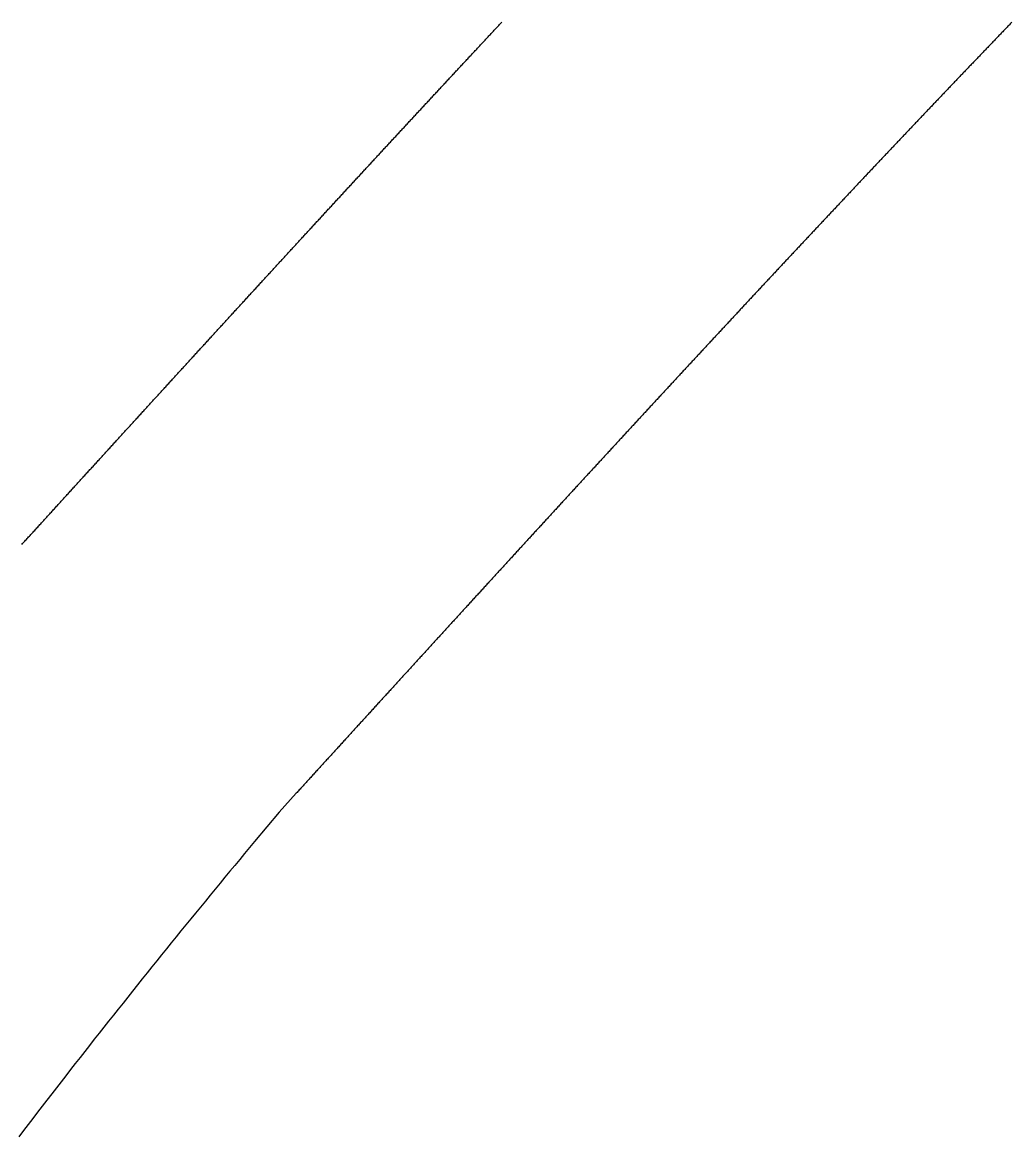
# Model space of a CAD drawing. Extents: x 10 to 206, y -65 to 73.
# Drawn here: x 169.8629 to 170.2128, y -50.0821 to -49.6882 of the extents above; entities that cross this region are included whole.
import ezdxf

# ---------------------------------------------------------------- set-up
doc = ezdxf.new("R2010")
doc.units = 0
doc.header["$LTSCALE"] = 0.5
doc.layers.add('LOGO', color=7, linetype='Continuous')

msp = doc.modelspace()

# ---------------------------------------------------------------- linework, layer by layer
at = {"layer": 'LOGO'}
for points in [[(170.21279838, -49.68819667), (170.21279722, -49.68819787), (170.21253161, -49.68847402), (170.21226601, -49.6887502), (170.21200041, -49.6890264), (170.21173481, -49.68930263), (170.21146922, -49.68957888), (170.21120363, -49.68985517), (170.21093805, -49.69013147), (170.21067247, -49.69040781), (170.21040689, -49.69068417), (170.21014132, -49.69096055), (170.20987575, -49.69123696), (170.20961019, -49.6915134), (170.20934463, -49.69178986), (170.20907907, -49.69206635), (170.20881352, -49.69234287), (170.20854797, -49.69261941), (170.20828243, -49.69289598), (170.20801689, -49.69317257), (170.20775135, -49.69344919), (170.20748582, -49.69372583), (170.20722029, -49.6940025), (170.20695477, -49.6942792), (170.20668925, -49.69455592), (170.20642373, -49.69483267), (170.20615822, -49.69510945), (170.20589271, -49.69538625), (170.20562721, -49.69566307), (170.2053617, -49.69593992), (170.20509621, -49.6962168), (170.20483071, -49.6964937), (170.20456522, -49.69677063), (170.20429974, -49.69704759), (170.20403425, -49.69732457), (170.20376877, -49.69760157), (170.2035033, -49.69787861), (170.20323783, -49.69815566), (170.20297236, -49.69843275), (170.20270689, -49.69870985), (170.20244143, -49.69898699), (170.20217598, -49.69926415), (170.20191052, -49.69954133), (170.20164507, -49.69981854), (170.20137963, -49.70009578), (170.20111418, -49.70037304), (170.20084874, -49.70065033), (170.20058331, -49.70092764), (170.20031788, -49.70120498), (170.20005245, -49.70148234), (170.19978702, -49.70175973), (170.1995216, -49.70203715), (170.19925618, -49.70231459), (170.19899077, -49.70259205), (170.19872536, -49.70286955), (170.19845995, -49.70314706), (170.19819454, -49.7034246), (170.19792914, -49.70370217), (170.19766374, -49.70397976), (170.19739835, -49.70425738), (170.19713296, -49.70453502), (170.19686757, -49.70481269), (170.19660219, -49.70509038), (170.19633681, -49.7053681), (170.19607143, -49.70564585), (170.19580605, -49.70592362), (170.19554068, -49.70620141), (170.19527531, -49.70647923), (170.19500995, -49.70675707), (170.19474459, -49.70703494), (170.19447923, -49.70731284), (170.19421387, -49.70759076), (170.19394852, -49.7078687), (170.19368317, -49.70814667), (170.19341783, -49.70842467), (170.19315249, -49.70870269), (170.19288715, -49.70898073), (170.19262181, -49.7092588), (170.19235648, -49.7095369), (170.19209115, -49.70981502), (170.19182582, -49.71009317), (170.1915605, -49.71037134), (170.19129517, -49.71064953), (170.19102986, -49.71092775), (170.19076454, -49.711206), (170.19049923, -49.71148427), (170.19023392, -49.71176256), (170.18996862, -49.71204088), (170.18970331, -49.71231922), (170.18943801, -49.71259759), (170.18917272, -49.71287599), (170.18890742, -49.71315441), (170.18864213, -49.71343285), (170.18837684, -49.71371132), (170.18811156, -49.71398981), (170.18784628, -49.71426833), (170.187581, -49.71454687), (170.18731572, -49.71482544), (170.18705044, -49.71510403), (170.18678517, -49.71538265), (170.18651991, -49.71566129), (170.18625464, -49.71593996), (170.18598938, -49.71621865), (170.18572412, -49.71649736), (170.18545886, -49.7167761), (170.18519361, -49.71705487), (170.18492835, -49.71733366), (170.1846631, -49.71761247), (170.18439786, -49.71789131), (170.18413261, -49.71817017), (170.18386737, -49.71844906), (170.18360213, -49.71872797), (170.1833369, -49.71900691), (170.18307167, -49.71928587), (170.18280644, -49.71956485), (170.18254121, -49.71984386), (170.18227598, -49.72012289), (170.18201076, -49.72040195), (170.18174554, -49.72068103), (170.18148032, -49.72096014), (170.18121511, -49.72123927), (170.18094989, -49.72151843), (170.18068468, -49.72179761), (170.18041947, -49.72207681), (170.18015427, -49.72235604), (170.17988907, -49.72263529), (170.17962387, -49.72291457), (170.17935867, -49.72319387), (170.17909347, -49.7234732), (170.17882828, -49.72375255), (170.17856309, -49.72403192), (170.1782979, -49.72431132), (170.17803271, -49.72459074), (170.17776753, -49.72487019), (170.17750235, -49.72514966), (170.17723717, -49.72542915), (170.17697199, -49.72570867), (170.17670682, -49.72598821), (170.17644165, -49.72626778), (170.17617648, -49.72654737), (170.17591131, -49.72682699), (170.17564614, -49.72710662), (170.17538098, -49.72738629), (170.17511582, -49.72766597), (170.17485066, -49.72794568), (170.17458551, -49.72822542), (170.17432035, -49.72850518), (170.1740552, -49.72878496), (170.17379005, -49.72906477), (170.1735249, -49.7293446), (170.17325975, -49.72962445), (170.17299461, -49.72990433), (170.17272947, -49.73018423), (170.17246433, -49.73046416), (170.17219919, -49.73074411), (170.17193406, -49.73102408), (170.17166892, -49.73130408), (170.17140379, -49.7315841), (170.17113866, -49.73186414), (170.17087353, -49.73214421), (170.17060841, -49.7324243), (170.17034328, -49.73270442), (170.17007816, -49.73298456), (170.16981304, -49.73326472), (170.16954793, -49.73354491), (170.16928281, -49.73382512), (170.1690177, -49.73410535), (170.16875258, -49.73438561), (170.16848747, -49.73466589), (170.16822236, -49.7349462), (170.16795726, -49.73522652), (170.16769215, -49.73550688), (170.16742705, -49.73578725), (170.16716195, -49.73606765), (170.16689685, -49.73634807), (170.16663175, -49.73662852), (170.16636666, -49.73690899), (170.16610156, -49.73718948), (170.16583647, -49.73747), (170.16557138, -49.73775054), (170.16530629, -49.7380311), (170.1650412, -49.73831168), (170.16477612, -49.73859229), (170.16451103, -49.73887293), (170.16424595, -49.73915358), (170.16398087, -49.73943426), (170.16371579, -49.73971497), (170.16345071, -49.73999569), (170.16318564, -49.74027644), (170.16292056, -49.74055722), (170.16265549, -49.74083801), (170.16239042, -49.74111883), (170.16212535, -49.74139967), (170.16186028, -49.74168054), (170.16159521, -49.74196143), (170.16133015, -49.74224234), (170.16106508, -49.74252328), (170.16080002, -49.74280423), (170.16053496, -49.74308521), (170.1602699, -49.74336622), (170.16000484, -49.74364725), (170.15973979, -49.7439283), (170.15947473, -49.74420937), (170.15920968, -49.74449047), (170.15894463, -49.74477159), (170.15867957, -49.74505273), (170.15841452, -49.7453339), (170.15814948, -49.74561509), (170.15788443, -49.7458963), (170.15761938, -49.74617753), (170.15735434, -49.74645879), (170.1570893, -49.74674007), (170.15682425, -49.74702137), (170.15655921, -49.7473027), (170.15629417, -49.74758405), (170.15602913, -49.74786542), (170.1557641, -49.74814682), (170.15549906, -49.74842823), (170.15523403, -49.74870967), (170.15496899, -49.74899114), (170.15470396, -49.74927262), (170.15443893, -49.74955413), (170.1541739, -49.74983566), (170.15390887, -49.75011722), (170.15364384, -49.75039879), (170.15337881, -49.75068039), (170.15311379, -49.75096202), (170.15284876, -49.75124366), (170.15258374, -49.75152533), (170.15231872, -49.75180702), (170.1520537, -49.75208873), (170.15178867, -49.75237047), (170.15152365, -49.75265223), (170.15125864, -49.75293401), (170.15099362, -49.75321581), (170.1507286, -49.75349763), (170.15046358, -49.75377948), (170.15019857, -49.75406135), (170.14993356, -49.75434325), (170.14966854, -49.75462516), (170.14940353, -49.7549071), (170.14913852, -49.75518906), (170.14887351, -49.75547104), (170.1486085, -49.75575305), (170.14834349, -49.75603508), (170.14807848, -49.75631713), (170.14781347, -49.7565992), (170.14754846, -49.75688129), (170.14728346, -49.75716341), (170.14701845, -49.75744555), (170.14675345, -49.75772771), (170.14648844, -49.7580099), (170.14622344, -49.7582921), (170.14595844, -49.75857433), (170.14569344, -49.75885658), (170.14542844, -49.75913885), (170.14516344, -49.75942115), (170.14489844, -49.75970347), (170.14463344, -49.75998581), (170.14436844, -49.76026817), (170.14410344, -49.76055055), (170.14383844, -49.76083296), (170.14357345, -49.76111539), (170.14330845, -49.76139784), (170.14304345, -49.76168031), (170.14277846, -49.7619628), (170.14251346, -49.76224532), (170.14224847, -49.76252786), (170.14198347, -49.76281042), (170.14171848, -49.763093), (170.14145349, -49.7633756), (170.1411885, -49.76365823), (170.1409235, -49.76394088), (170.14065851, -49.76422355), (170.14039352, -49.76450624), (170.14012853, -49.76478896), (170.13986354, -49.76507169), (170.13959855, -49.76535445), (170.13933356, -49.76563723), (170.13906857, -49.76592003), (170.13880358, -49.76620285), (170.13853859, -49.7664857), (170.1382736, -49.76676857), (170.13800862, -49.76705145), (170.13774363, -49.76733436), (170.13747864, -49.7676173), (170.13721365, -49.76790025), (170.13694866, -49.76818323), (170.13668368, -49.76846622), (170.13641869, -49.76874924), (170.1361537, -49.76903228), (170.13588872, -49.76931535), (170.13562373, -49.76959843), (170.13535874, -49.76988153), (170.13509376, -49.77016466), (170.13482877, -49.77044781), (170.13456379, -49.77073098), (170.1342988, -49.77101417), (170.13403381, -49.77129739), (170.13376883, -49.77158062), (170.13350384, -49.77186388), (170.13323886, -49.77214716), (170.13297387, -49.77243046), (170.13270889, -49.77271378), (170.1324439, -49.77299712), (170.13217891, -49.77328048), (170.13191393, -49.77356387), (170.13164894, -49.77384727), (170.13138396, -49.7741307), (170.13111897, -49.77441415), (170.13085398, -49.77469762), (170.130589, -49.77498111), (170.13032401, -49.77526463), (170.13005903, -49.77554816), (170.12979404, -49.77583172), (170.12952905, -49.7761153), (170.12926407, -49.77639889), (170.12899908, -49.77668251), (170.12873409, -49.77696615), (170.1284691, -49.77724982), (170.12820412, -49.7775335), (170.12793913, -49.7778172), (170.12767414, -49.77810093), (170.12740915, -49.77838468), (170.12714416, -49.77866845), (170.12687917, -49.77895223), (170.12661418, -49.77923604), (170.12634919, -49.77951988), (170.1260842, -49.77980373), (170.12581921, -49.7800876), (170.12555422, -49.7803715), (170.12528923, -49.78065541), (170.12502424, -49.78093935), (170.12475925, -49.78122331), (170.12449425, -49.78150728), (170.12422926, -49.78179128), (170.12396427, -49.7820753), (170.12369927, -49.78235934), (170.12343428, -49.78264341), (170.12316928, -49.78292749), (170.12290429, -49.78321159), (170.12263929, -49.78349572), (170.12237429, -49.78377986), (170.1221093, -49.78406403), (170.1218443, -49.78434822), (170.1215793, -49.78463243), (170.1213143, -49.78491666), (170.1210493, -49.7852009), (170.1207843, -49.78548518), (170.1205193, -49.78576947), (170.1202543, -49.78605378), (170.1199893, -49.78633811), (170.1197243, -49.78662246), (170.11945929, -49.78690684), (170.11919429, -49.78719123), (170.11892928, -49.78747565), (170.11866428, -49.78776008), (170.11839927, -49.78804454), (170.11813427, -49.78832902), (170.11786926, -49.78861351), (170.11760425, -49.78889803), (170.11733924, -49.78918257), (170.11707423, -49.78946713), (170.11680922, -49.78975171), (170.11654421, -49.79003631), (170.11627919, -49.79032093), (170.11601418, -49.79060557), (170.11574916, -49.79089024), (170.11548415, -49.79117492), (170.11521913, -49.79145962), (170.11495412, -49.79174434), (170.1146891, -49.79202909), (170.11442408, -49.79231385), (170.11415906, -49.79259863), (170.11389404, -49.79288344), (170.11362902, -49.79316826), (170.11336399, -49.79345311), (170.11309897, -49.79373797), (170.11283394, -49.79402286), (170.11256892, -49.79430777), (170.11230389, -49.79459269), (170.11203886, -49.79487764), (170.11177383, -49.79516261), (170.1115088, -49.79544759), (170.11124377, -49.7957326), (170.11097874, -49.79601763), (170.1107137, -49.79630267), (170.11044867, -49.79658774), (170.11018363, -49.79687283), (170.10991859, -49.79715794), (170.10965355, -49.79744306), (170.10938851, -49.79772821), (170.10912347, -49.79801338), (170.10885843, -49.79829857), (170.10859339, -49.79858378), (170.10832834, -49.798869), (170.1080633, -49.79915425), (170.10779825, -49.79943952), (170.1075332, -49.79972481), (170.10726815, -49.80001012), (170.1070031, -49.80029544), (170.10673805, -49.80058079), (170.10647299, -49.80086616), (170.10620794, -49.80115155), (170.10594288, -49.80143696), (170.10567782, -49.80172238), (170.10541276, -49.80200783), (170.1051477, -49.8022933), (170.10488264, -49.80257878), (170.10461757, -49.80286429), (170.10435251, -49.80314982), (170.10408744, -49.80343536), (170.10382237, -49.80372093), (170.1035573, -49.80400651), (170.10329223, -49.80429212), (170.10302716, -49.80457775), (170.10276208, -49.80486339), (170.102497, -49.80514905), (170.10223193, -49.80543474), (170.10196685, -49.80572044), (170.10170176, -49.80600617), (170.10143668, -49.80629191), (170.1011716, -49.80657767), (170.10090651, -49.80686345), (170.10064142, -49.80714925), (170.10037633, -49.80743508), (170.10011124, -49.80772092), (170.09984615, -49.80800678), (170.09958106, -49.80829266), (170.09931596, -49.80857856), (170.09905086, -49.80886447), (170.09878576, -49.80915041), (170.09852066, -49.80943637), (170.09825556, -49.80972235), (170.09799045, -49.81000834), (170.09772534, -49.81029436), (170.09746023, -49.81058039), (170.09719512, -49.81086645), (170.09693001, -49.81115252), (170.0966649, -49.81143862), (170.09639978, -49.81172473), (170.09613466, -49.81201086), (170.09586954, -49.81229701), (170.09560442, -49.81258318), (170.09533929, -49.81286937), (170.09507417, -49.81315558), (170.09480904, -49.81344181), (170.09454391, -49.81372805), (170.09427878, -49.81401432), (170.09401364, -49.81430061), (170.09374851, -49.81458691), (170.09348337, -49.81487323), (170.09321823, -49.81515958), (170.09295309, -49.81544594), (170.09268794, -49.81573232), (170.0924228, -49.81601872), (170.09215765, -49.81630514), (170.0918925, -49.81659158), (170.09162734, -49.81687804), (170.09136219, -49.81716451), (170.09109703, -49.81745101), (170.09083187, -49.81773752), (170.09056671, -49.81802405), (170.09030155, -49.81831061), (170.09003638, -49.81859718), (170.08977121, -49.81888377), (170.08950604, -49.81917038), (170.08924087, -49.819457), (170.08897569, -49.81974365), (170.08871052, -49.82003032), (170.08844534, -49.820317), (170.08818015, -49.8206037), (170.08791497, -49.82089043), (170.08764978, -49.82117717), (170.08738459, -49.82146393), (170.0871194, -49.8217507), (170.08685421, -49.8220375), (170.08658901, -49.82232432), (170.08632381, -49.82261115), (170.08605861, -49.822898), (170.08579341, -49.82318488), (170.0855282, -49.82347177), (170.085263, -49.82375868), (170.08499778, -49.8240456), (170.08473257, -49.82433255), (170.08446736, -49.82461951), (170.08420214, -49.8249065), (170.08393692, -49.8251935), (170.08367169, -49.82548052), (170.08340647, -49.82576756), (170.08314124, -49.82605462), (170.08287601, -49.82634169), (170.08261077, -49.82662879), (170.08234554, -49.8269159), (170.0820803, -49.82720303), (170.08181505, -49.82749018), (170.08154981, -49.82777735), (170.08128456, -49.82806454), (170.08101931, -49.82835174), (170.08075406, -49.82863897), (170.0804888, -49.82892621), (170.08022355, -49.82921347), (170.07995829, -49.82950075), (170.07969302, -49.82978805), (170.07942776, -49.83007536), (170.07916249, -49.83036269), (170.07889721, -49.83065005), (170.07863194, -49.83093742), (170.07836666, -49.8312248), (170.07810138, -49.83151221), (170.0778361, -49.83179964), (170.07757081, -49.83208708), (170.07730552, -49.83237454), (170.07704023, -49.83266202), (170.07677494, -49.83294952), (170.07650964, -49.83323703), (170.07624434, -49.83352457), (170.07597903, -49.83381212), (170.07571373, -49.83409969), (170.07544842, -49.83438727), (170.07518311, -49.83467488), (170.07491779, -49.8349625), (170.07465247, -49.83525015), (170.07438715, -49.83553781), (170.07412182, -49.83582548), (170.0738565, -49.83611318), (170.07359117, -49.83640089), (170.07332583, -49.83668863), (170.07306049, -49.83697638), (170.07279515, -49.83726414), (170.07252981, -49.83755193), (170.07226446, -49.83783973), (170.07199912, -49.83812755), (170.07173376, -49.83841539), (170.07146841, -49.83870325), (170.07120305, -49.83899112), (170.07093768, -49.83927902), (170.07067232, -49.83956693), (170.07040695, -49.83985486), (170.07014158, -49.8401428), (170.0698762, -49.84043076), (170.06961082, -49.84071875), (170.06934544, -49.84100675), (170.06908006, -49.84129476), (170.06881467, -49.8415828), (170.06854927, -49.84187085), (170.06828388, -49.84215892), (170.06801848, -49.842447), (170.06775308, -49.84273511), (170.06748767, -49.84302323), (170.06722226, -49.84331137), (170.06695685, -49.84359953), (170.06669144, -49.8438877), (170.06642602, -49.8441759), (170.06616059, -49.84446411), (170.06589517, -49.84475234), (170.06562974, -49.84504058), (170.0653643, -49.84532884), (170.06509887, -49.84561712), (170.06483343, -49.84590542), (170.06456798, -49.84619374), (170.06430254, -49.84648207), (170.06403708, -49.84677042), (170.06377163, -49.84705878), (170.06350617, -49.84734717), (170.06324071, -49.84763557), (170.06297524, -49.84792399), (170.06270978, -49.84821243), (170.0624443, -49.84850088), (170.06217883, -49.84878935), (170.06191335, -49.84907784), (170.06164786, -49.84936634), (170.06138237, -49.84965487), (170.06111688, -49.84994341), (170.06085139, -49.85023196), (170.06058589, -49.85052054), (170.06032039, -49.85080913), (170.06005488, -49.85109774), (170.05978937, -49.85138636), (170.05952386, -49.85167501), (170.05925834, -49.85196367), (170.05899282, -49.85225234), (170.05872729, -49.85254104), (170.05846176, -49.85282975), (170.05819623, -49.85311848), (170.05793069, -49.85340722), (170.05766515, -49.85369598), (170.05739961, -49.85398476), (170.05713406, -49.85427356), (170.0568685, -49.85456237), (170.05660295, -49.8548512), (170.05633739, -49.85514005), (170.05607182, -49.85542891), (170.05580625, -49.85571779), (170.05554068, -49.85600669), (170.0552751, -49.85629561), (170.05500952, -49.85658454), (170.05474394, -49.85687349), (170.05447835, -49.85716245), (170.05421276, -49.85745143), (170.05394716, -49.85774043), (170.05368156, -49.85802945), (170.05341595, -49.85831848), (170.05315034, -49.85860753), (170.05288473, -49.85889659), (170.05261911, -49.85918568), (170.05235349, -49.85947478), (170.05208786, -49.85976389), (170.05182223, -49.86005302), (170.0515566, -49.86034217), (170.05129096, -49.86063134), (170.05102532, -49.86092052), (170.05075967, -49.86120972), (170.05049402, -49.86149894), (170.05022836, -49.86178817), (170.0499627, -49.86207742), (170.04969704, -49.86236668), (170.04943137, -49.86265596), (170.04916569, -49.86294526), (170.04890002, -49.86323458), (170.04863433, -49.86352391), (170.04836865, -49.86381325), (170.04810296, -49.86410262), (170.04783726, -49.864392), (170.04757156, -49.8646814), (170.04730586, -49.86497081), (170.04704015, -49.86526024), (170.04677443, -49.86554969), (170.04650872, -49.86583915), (170.04624299, -49.86612863), (170.04597727, -49.86641812), (170.04571154, -49.86670763), (170.0454458, -49.86699716), (170.04518006, -49.8672867), (170.04491432, -49.86757626), (170.04464857, -49.86786584), (170.04438281, -49.86815543), (170.04411705, -49.86844504), (170.04385129, -49.86873467), (170.04358552, -49.86902431), (170.04331975, -49.86931396), (170.04305397, -49.86960364), (170.04278819, -49.86989333), (170.0425224, -49.87018303), (170.04225661, -49.87047276), (170.04199082, -49.87076249), (170.04172502, -49.87105225), (170.04145921, -49.87134202), (170.0411934, -49.8716318), (170.04092759, -49.8719216), (170.04066177, -49.87221142), (170.04039594, -49.87250126), (170.04013011, -49.87279111), (170.03986428, -49.87308097), (170.03959844, -49.87337085), (170.03933259, -49.87366075), (170.03906675, -49.87395067), (170.03880089, -49.8742406), (170.03853503, -49.87453054), (170.03826917, -49.8748205), (170.0380033, -49.87511048), (170.03773743, -49.87540047), (170.03747155, -49.87569048), (170.03720567, -49.87598051), (170.03693978, -49.87627055), (170.03667388, -49.8765606), (170.03640798, -49.87685067), (170.03614208, -49.87714076), (170.03587617, -49.87743086), (170.03561026, -49.87772098), (170.03534434, -49.87801112), (170.03507842, -49.87830127), (170.03481249, -49.87859144), (170.03454655, -49.87888162), (170.03428062, -49.87917181), (170.03401467, -49.87946203), (170.03374872, -49.87975226), (170.03348277, -49.8800425), (170.03321681, -49.88033276), (170.03295084, -49.88062303), (170.03268487, -49.88091333), (170.0324189, -49.88120363), (170.03215292, -49.88149395), (170.03188693, -49.88178429), (170.03162094, -49.88207464), (170.03135494, -49.88236501), (170.03108894, -49.88265539), (170.03082294, -49.88294579), (170.03055692, -49.88323621), (170.03029091, -49.88352664), (170.03002488, -49.88381708), (170.02975885, -49.88410754), (170.02949282, -49.88439802), (170.02922678, -49.88468851), (170.02896074, -49.88497902), (170.02869469, -49.88526954), (170.02842863, -49.88556008), (170.02816257, -49.88585063), (170.02789651, -49.8861412), (170.02763043, -49.88643178), (170.02736436, -49.88672238), (170.02709827, -49.88701299), (170.02683219, -49.88730362), (170.02656609, -49.88759426), (170.02629999, -49.88788492), (170.02603389, -49.88817559), (170.02576778, -49.88846628), (170.02550166, -49.88875699), (170.02523554, -49.88904771), (170.02496941, -49.88933844), (170.02470328, -49.88962919), (170.02443714, -49.88991995), (170.024171, -49.89021073), (170.02390485, -49.89050153), (170.02363869, -49.89079234), (170.02337253, -49.89108316), (170.02310637, -49.891374), (170.02284019, -49.89166485), (170.02257402, -49.89195572), (170.02230783, -49.89224661), (170.02204164, -49.89253751), (170.02177545, -49.89282842), (170.02150925, -49.89311935), (170.02124304, -49.89341029), (170.02097683, -49.89370125), (170.02071061, -49.89399222), (170.02044438, -49.89428321), (170.02017815, -49.89457421), (170.01991192, -49.89486523), (170.01964568, -49.89515626), (170.01937943, -49.89544731), (170.01911317, -49.89573837), (170.01884691, -49.89602945), (170.01858065, -49.89632054), (170.01831438, -49.89661165), (170.0180481, -49.89690277), (170.01778182, -49.8971939), (170.01751553, -49.89748505), (170.01724923, -49.89777622), (170.01698293, -49.8980674), (170.01671662, -49.89835859), (170.01645031, -49.8986498), (170.01618399, -49.89894102), (170.01591766, -49.89923226), (170.01565133, -49.89952351), (170.01538499, -49.89981478), (170.01511865, -49.90010606), (170.0148523, -49.90039735), (170.01458594, -49.90068866), (170.01431958, -49.90097999), (170.01405321, -49.90127132), (170.01378683, -49.90156268), (170.01352045, -49.90185404), (170.01325407, -49.90214543), (170.01298767, -49.90243682), (170.01272127, -49.90272823), (170.01245487, -49.90301966), (170.01218845, -49.9033111), (170.01192203, -49.90360255), (170.01165561, -49.90389402), (170.01138918, -49.9041855), (170.01112274, -49.904477), (170.0108563, -49.90476851), (170.01058985, -49.90506003), (170.01032339, -49.90535157), (170.01005693, -49.90564312), (170.00979046, -49.90593469), (170.00952398, -49.90622627), (170.0092575, -49.90651787), (170.00899101, -49.90680948), (170.00872452, -49.9071011), (170.00845801, -49.90739274), (170.00819151, -49.90768439), (170.00792499, -49.90797606), (170.00765847, -49.90826774), (170.00739194, -49.90855943), (170.00712541, -49.90885114), (170.00685887, -49.90914286), (170.00659232, -49.9094346), (170.00632577, -49.90972635), (170.00605921, -49.91001811), (170.00579264, -49.91030989), (170.00552607, -49.91060168), (170.00525949, -49.91089349), (170.0049929, -49.91118531), (170.00472631, -49.91147714), (170.00445971, -49.91176899), (170.0041931, -49.91206085), (170.00392648, -49.91235273), (170.00365986, -49.91264462), (170.00339324, -49.91293652), (170.0031266, -49.91322843), (170.00285996, -49.91352036), (170.00259332, -49.91381231), (170.00232666, -49.91410427), (170.00206, -49.91439624), (170.00179333, -49.91468822), (170.00152666, -49.91498022), (170.00125998, -49.91527223), (170.00099329, -49.91556426), (170.00072659, -49.9158563), (170.00045989, -49.91614835), (170.00019318, -49.91644042), (169.99992647, -49.9167325), (169.99965975, -49.9170246), (169.99939302, -49.9173167), (169.99912628, -49.91760883), (169.99885954, -49.91790096), (169.99859279, -49.91819311), (169.99832603, -49.91848527), (169.99805926, -49.91877745), (169.99779249, -49.91906964), (169.99752571, -49.91936184), (169.99725893, -49.91965405), (169.99699214, -49.91994628), (169.99672534, -49.92023853), (169.99645853, -49.92053078), (169.99619172, -49.92082305), (169.9959249, -49.92111533), (169.99565807, -49.92140763), (169.99539123, -49.92169994), (169.99512439, -49.92199226), (169.99485754, -49.9222846), (169.99459068, -49.92257695), (169.99432382, -49.92286931), (169.99405695, -49.92316168), (169.99379007, -49.92345407), (169.99352318, -49.92374648), (169.99325629, -49.92403889), (169.99298939, -49.92433132), (169.99272248, -49.92462376), (169.99245557, -49.92491622), (169.99218865, -49.92520868), (169.99192172, -49.92550117), (169.99165478, -49.92579366), (169.99138784, -49.92608617), (169.99112089, -49.92637869), (169.99085393, -49.92667122), (169.99058696, -49.92696377), (169.99031999, -49.92725633), (169.99005301, -49.9275489), (169.98978602, -49.92784149), (169.98951902, -49.92813408), (169.98925202, -49.9284267), (169.98898501, -49.92871932), (169.98871799, -49.92901196), (169.98845097, -49.92930461), (169.98818393, -49.92959727), (169.98791689, -49.92988995), (169.98764984, -49.93018264), (169.98738279, -49.93047534), (169.98711573, -49.93076805), (169.98684865, -49.93106078), (169.98658158, -49.93135352), (169.98631449, -49.93164627), (169.9860474, -49.93193904), (169.9857803, -49.93223182), (169.98551319, -49.93252461), (169.98524607, -49.93281741), (169.98497895, -49.93311023), (169.98471181, -49.93340306), (169.98444467, -49.9336959), (169.98417753, -49.93398876), (169.98391037, -49.93428162), (169.98364321, -49.9345745), (169.98337604, -49.9348674), (169.98310886, -49.9351603), (169.98284167, -49.93545322), (169.98257448, -49.93574615), (169.98230728, -49.93603909), (169.98204007, -49.93633205), (169.98177285, -49.93662502), (169.98150562, -49.936918), (169.98123839, -49.93721099), (169.98097115, -49.937504), (169.9807039, -49.93779701), (169.98043664, -49.93809005), (169.98016938, -49.93838309), (169.97990211, -49.93867614), (169.97963482, -49.93896921), (169.97936754, -49.93926229), (169.97910024, -49.93955538), (169.97883293, -49.93984849), (169.97856562, -49.94014161), (169.9782983, -49.94043474), (169.97803097, -49.94072788), (169.97776364, -49.94102103), (169.97749629, -49.9413142), (169.97722894, -49.94160738), (169.97696158, -49.94190057), (169.97669421, -49.94219377), (169.97642683, -49.94248699), (169.97615944, -49.94278021), (169.97589205, -49.94307345), (169.97562465, -49.9433667), (169.97535724, -49.94365997), (169.97508982, -49.94395324), (169.9748224, -49.94424653), (169.97455496, -49.94453983), (169.97428752, -49.94483314), (169.97402007, -49.94512647), (169.97375261, -49.94541981), (169.97348514, -49.94571315), (169.97321766, -49.94600651), (169.97295018, -49.94629989), (169.97268269, -49.94659327), (169.97241519, -49.94688667), (169.97214768, -49.94718008), (169.97188016, -49.9474735), (169.97161263, -49.94776693), (169.9713451, -49.94806037), (169.97107756, -49.94835383), (169.97081001, -49.9486473), (169.97054245, -49.94894078), (169.97027488, -49.94923427), (169.9700073, -49.94952777), (169.96973972, -49.94982129), (169.96947213, -49.95011481), (169.96920452, -49.95040835), (169.96893691, -49.9507019), (169.96866929, -49.95099547), (169.96840167, -49.95128904), (169.96813403, -49.95158263), (169.96786639, -49.95187622), (169.96759873, -49.95216983), (169.96733107, -49.95246345), (169.9670634, -49.95275709), (169.96679572, -49.95305073), (169.96652804, -49.95334439), (169.96626034, -49.95363805), (169.96599264, -49.95393173), (169.96572492, -49.95422542), (169.9654572, -49.95451913), (169.96518947, -49.95481284), (169.96492173, -49.95510657), (169.96465398, -49.9554003), (169.96438622, -49.95569405), (169.96411846, -49.95598781), (169.96385068, -49.95628158), (169.9635829, -49.95657536), (169.96331511, -49.95686916), (169.96304731, -49.95716296), (169.9627795, -49.95745678), (169.96251168, -49.95775061), (169.96224385, -49.95804445), (169.96197602, -49.9583383), (169.96170817, -49.95863216), (169.96144032, -49.95892604), (169.96117245, -49.95921992), (169.96090458, -49.95951382), (169.9606367, -49.95980773), (169.96036881, -49.96010164), (169.96010091, -49.96039557), (169.95983301, -49.96068952), (169.9537695, -49.96734228), (169.94504629, -49.9777951), (169.94330099, -49.97989002), (169.94155745, -49.9819864), (169.93981568, -49.98408424), (169.93807568, -49.98618354), (169.93633747, -49.98828429), (169.93460104, -49.99038648), (169.93286641, -49.99249012), (169.93113358, -49.9945952), (169.92940256, -49.99670172), (169.92767335, -49.99880968), (169.92594597, -50.00091906), (169.92422041, -50.00302988), (169.92249669, -50.00514212), (169.92077482, -50.00725578), (169.91905479, -50.00937085), (169.91733661, -50.01148735), (169.9156203, -50.01360525), (169.91390586, -50.01572456), (169.9121933, -50.01784527), (169.91048262, -50.01996739), (169.90877383, -50.0220909), (169.90706693, -50.02421581), (169.90536194, -50.02634211), (169.90365885, -50.0284698), (169.90195769, -50.03059887), (169.90025844, -50.03272932), (169.89856113, -50.03486115), (169.89686575, -50.03699436), (169.89517232, -50.03912893), (169.89348084, -50.04126487), (169.89179131, -50.04340218), (169.89010375, -50.04554085), (169.88841816, -50.04768087), (169.88673454, -50.04982225), (169.88505291, -50.05196498), (169.88337327, -50.05410906), (169.88169563, -50.05625448), (169.88001999, -50.05840124), (169.87834637, -50.06054934), (169.87667476, -50.06269877), (169.87500517, -50.06484953), (169.87333762, -50.06700162), (169.87167211, -50.06915503), (169.87000864, -50.07130977), (169.86834722, -50.07346582), (169.86668786, -50.07562318), (169.86503056, -50.07778186), (169.86337534, -50.07994184), (169.86172219, -50.08210313)], [(169.86277022, -49.8727635), (169.86303832, -49.87246935), (169.86330641, -49.8721752), (169.8635745, -49.87188106), (169.86384258, -49.87158693), (169.86411066, -49.8712928), (169.86437873, -49.87099867), (169.8646468, -49.87070455), (169.86491487, -49.87041044), (169.86518293, -49.87011634), (169.86545099, -49.86982224), (169.86571904, -49.86952814), (169.86598709, -49.86923406), (169.86625514, -49.86893998), (169.86652318, -49.8686459), (169.86679121, -49.86835183), (169.86705925, -49.86805777), (169.86732727, -49.86776371), (169.8675953, -49.86746966), (169.86786332, -49.86717562), (169.86813134, -49.86688158), (169.86839935, -49.86658755), (169.86866736, -49.86629352), (169.86893536, -49.86599951), (169.86920336, -49.86570549), (169.86947136, -49.86541149), (169.86973935, -49.86511749), (169.87000734, -49.86482349), (169.87027532, -49.86452951), (169.8705433, -49.86423552), (169.87081128, -49.86394155), (169.87107925, -49.86364758), (169.87134722, -49.86335362), (169.87161519, -49.86305966), (169.87188315, -49.86276572), (169.87215111, -49.86247177), (169.87241906, -49.86217784), (169.87268701, -49.86188391), (169.87295495, -49.86158999), (169.8732229, -49.86129607), (169.87349084, -49.86100216), (169.87375877, -49.86070826), (169.8740267, -49.86041436), (169.87429463, -49.86012047), (169.87456255, -49.85982659), (169.87483047, -49.85953271), (169.87509839, -49.85923884), (169.8753663, -49.85894498), (169.87563421, -49.85865112), (169.87590212, -49.85835727), (169.87617002, -49.85806343), (169.87643792, -49.85776959), (169.87670581, -49.85747576), (169.8769737, -49.85718194), (169.87724159, -49.85688812), (169.87750947, -49.85659431), (169.87777736, -49.85630051), (169.87804523, -49.85600671), (169.87831311, -49.85571292), (169.87858098, -49.85541914), (169.87884884, -49.85512536), (169.87911671, -49.8548316), (169.87938457, -49.85453783), (169.87965242, -49.85424408), (169.87992028, -49.85395033), (169.88018813, -49.85365659), (169.88045597, -49.85336286), (169.88072381, -49.85306913), (169.88099165, -49.85277541), (169.88125949, -49.8524817), (169.88152732, -49.85218799), (169.88179515, -49.85189429), (169.88206298, -49.8516006), (169.8823308, -49.85130692), (169.88259862, -49.85101324), (169.88286644, -49.85071957), (169.88313425, -49.8504259), (169.88340206, -49.85013225), (169.88366987, -49.8498386), (169.88393767, -49.84954496), (169.88420547, -49.84925132), (169.88447327, -49.84895769), (169.88474107, -49.84866407), (169.88500886, -49.84837046), (169.88527664, -49.84807686), (169.88554443, -49.84778326), (169.88581221, -49.84748967), (169.88607999, -49.84719608), (169.88634777, -49.84690251), (169.88661554, -49.84660894), (169.88688331, -49.84631537), (169.88715108, -49.84602182), (169.88741884, -49.84572827), (169.8876866, -49.84543473), (169.88795436, -49.8451412), (169.88822211, -49.84484767), (169.88848986, -49.84455416), (169.88875761, -49.84426065), (169.88902536, -49.84396714), (169.8892931, -49.84367365), (169.88956084, -49.84338016), (169.88982858, -49.84308668), (169.89009632, -49.84279321), (169.89036405, -49.84249974), (169.89063178, -49.84220629), (169.8908995, -49.84191284), (169.89116723, -49.84161939), (169.89143495, -49.84132596), (169.89170266, -49.84103253), (169.89197038, -49.84073911), (169.89223809, -49.8404457), (169.8925058, -49.8401523), (169.89277351, -49.8398589), (169.89304121, -49.83956551), (169.89330892, -49.83927213), (169.89357661, -49.83897876), (169.89384431, -49.83868539), (169.894112, -49.83839203), (169.8943797, -49.83809868), (169.89464738, -49.83780534), (169.89491507, -49.83751201), (169.89518275, -49.83721868), (169.89545043, -49.83692536), (169.89571811, -49.83663205), (169.89598579, -49.83633875), (169.89625346, -49.83604545), (169.89652113, -49.83575216), (169.8967888, -49.83545889), (169.89705647, -49.83516561), (169.89732413, -49.83487235), (169.89759179, -49.8345791), (169.89785945, -49.83428585), (169.89812711, -49.83399261), (169.89839476, -49.83369938), (169.89866241, -49.83340615), (169.89893006, -49.83311294), (169.89919771, -49.83281973), (169.89946535, -49.83252653), (169.89973299, -49.83223334), (169.90000063, -49.83194016), (169.90026827, -49.83164698), (169.9005359, -49.83135382), (169.90080354, -49.83106066), (169.90107117, -49.83076751), (169.9013388, -49.83047437), (169.90160642, -49.83018123), (169.90187405, -49.82988811), (169.90214167, -49.82959499), (169.90240929, -49.82930188), (169.9026769, -49.82900878), (169.90294452, -49.82871569), (169.90321213, -49.8284226), (169.90347974, -49.82812953), (169.90374735, -49.82783646), (169.90401496, -49.8275434), (169.90428256, -49.82725035), (169.90455017, -49.82695731), (169.90481777, -49.82666427), (169.90508537, -49.82637125), (169.90535296, -49.82607823), (169.90562056, -49.82578522), (169.90588815, -49.82549222), (169.90615574, -49.82519923), (169.90642333, -49.82490625), (169.90669092, -49.82461327), (169.9069585, -49.8243203), (169.90722608, -49.82402735), (169.90749366, -49.8237344), (169.90776124, -49.82344146), (169.90802882, -49.82314852), (169.9082964, -49.8228556), (169.90856397, -49.82256269), (169.90883154, -49.82226978), (169.90909911, -49.82197688), (169.90936668, -49.82168399), (169.90963425, -49.82139111), (169.90990181, -49.82109824), (169.91016937, -49.82080538), (169.91043693, -49.82051253), (169.91070449, -49.82021968), (169.91097205, -49.81992684), (169.91123961, -49.81963402), (169.91150716, -49.8193412), (169.91177471, -49.81904839), (169.91204227, -49.81875559), (169.91230982, -49.81846279), (169.91257736, -49.81817001), (169.91284491, -49.81787723), (169.91311245, -49.81758447), (169.91338, -49.81729171), (169.91364754, -49.81699896), (169.91391508, -49.81670623), (169.91418262, -49.8164135), (169.91445015, -49.81612077), (169.91471769, -49.81582806), (169.91498522, -49.81553536), (169.91525275, -49.81524266), (169.91552028, -49.81494998), (169.91578781, -49.8146573), (169.91605534, -49.81436464), (169.91632287, -49.81407198), (169.91659039, -49.81377933), (169.91685792, -49.81348669), (169.91712544, -49.81319406), (169.91739296, -49.81290144), (169.91766048, -49.81260883), (169.917928, -49.81231622), (169.91819552, -49.81202363), (169.91846303, -49.81173104), (169.91873055, -49.81143847), (169.91899806, -49.8111459), (169.91926557, -49.81085335), (169.91953308, -49.8105608), (169.91980059, -49.81026826), (169.9200681, -49.80997573), (169.92033561, -49.80968321), (169.92060311, -49.8093907), (169.92087062, -49.8090982), (169.92113812, -49.80880571), (169.92140562, -49.80851323), (169.92167313, -49.80822075), (169.92194063, -49.80792829), (169.92220812, -49.80763583), (169.92247562, -49.80734339), (169.92274312, -49.80705095), (169.92301062, -49.80675853), (169.92327811, -49.80646611), (169.9235456, -49.80617371), (169.9238131, -49.80588131), (169.92408059, -49.80558892), (169.92434808, -49.80529654), (169.92461557, -49.80500417), (169.92488306, -49.80471182), (169.92515055, -49.80441947), (169.92541803, -49.80412713), (169.92568552, -49.8038348), (169.925953, -49.80354248), (169.92622049, -49.80325017), (169.92648797, -49.80295786), (169.92675545, -49.80266557), (169.92702294, -49.80237329), (169.92729042, -49.80208102), (169.9275579, -49.80178876), (169.92782538, -49.8014965), (169.92809286, -49.80120426), (169.92836033, -49.80091203), (169.92862781, -49.80061981), (169.92889529, -49.80032759), (169.92916276, -49.80003539), (169.92943024, -49.7997432), (169.92969771, -49.79945101), (169.92996519, -49.79915884), (169.93023266, -49.79886667), (169.93050013, -49.79857452), (169.9307676, -49.79828238), (169.93103507, -49.79799024), (169.93130254, -49.79769812), (169.93157001, -49.797406), (169.93183748, -49.7971139), (169.93210495, -49.79682181), (169.93237242, -49.79652972), (169.93263989, -49.79623765), (169.93290736, -49.79594558), (169.93317482, -49.79565353), (169.93344229, -49.79536148), (169.93370975, -49.79506945), (169.93397722, -49.79477743), (169.93424468, -49.79448541), (169.93451215, -49.79419341), (169.93477961, -49.79390142), (169.93504708, -49.79360943), (169.93531454, -49.79331746), (169.935582, -49.7930255), (169.93584947, -49.79273355), (169.93611693, -49.7924416), (169.93638439, -49.79214967), (169.93665185, -49.79185775), (169.93691931, -49.79156584), (169.93718677, -49.79127394), (169.93745423, -49.79098205), (169.93772169, -49.79069017), (169.93798915, -49.7903983), (169.93825661, -49.79010644), (169.93852407, -49.78981459), (169.93879153, -49.78952275), (169.93905899, -49.78923092), (169.93932645, -49.78893911), (169.93959391, -49.7886473), (169.93986137, -49.7883555), (169.94012883, -49.78806371), (169.94039629, -49.78777194), (169.94066375, -49.78748017), (169.9409312, -49.78718842), (169.94119866, -49.78689667), (169.94146612, -49.78660494), (169.94173358, -49.78631322), (169.94200104, -49.7860215), (169.9422685, -49.7857298), (169.94253596, -49.78543811), (169.94280341, -49.78514643), (169.94307087, -49.78485476), (169.94333833, -49.7845631), (169.94360579, -49.78427145), (169.94387325, -49.78397981), (169.94414071, -49.78368819), (169.94440817, -49.78339657), (169.94467562, -49.78310497), (169.94494308, -49.78281337), (169.94521054, -49.78252179), (169.945478, -49.78223021), (169.94574546, -49.78193865), (169.94601292, -49.7816471), (169.94628038, -49.78135556), (169.94654784, -49.78106403), (169.9468153, -49.78077251), (169.94708276, -49.780481), (169.94735023, -49.7801895), (169.94761769, -49.77989802), (169.94788515, -49.77960654), (169.94815261, -49.77931508), (169.94842007, -49.77902362), (169.94868754, -49.77873218), (169.948955, -49.77844075), (169.94922246, -49.77814933), (169.94948993, -49.77785792), (169.94975739, -49.77756652), (169.95002485, -49.77727513), (169.95029232, -49.77698376), (169.95055978, -49.77669239), (169.95082725, -49.77640104), (169.95109472, -49.7761097), (169.95136218, -49.77581836), (169.95162965, -49.77552704), (169.95189712, -49.77523573), (169.95216459, -49.77494444), (169.95243206, -49.77465315), (169.95269953, -49.77436187), (169.952967, -49.77407061), (169.95323447, -49.77377936), (169.95350194, -49.77348811), (169.95376941, -49.77319688), (169.95403688, -49.77290566), (169.95430436, -49.77261446), (169.95457183, -49.77232326), (169.95483931, -49.77203207), (169.95510678, -49.7717409), (169.95537426, -49.77144974), (169.95564173, -49.77115859), (169.95590921, -49.77086745), (169.95617669, -49.77057632), (169.95644417, -49.7702852), (169.95671165, -49.7699941), (169.95697913, -49.769703), (169.95724661, -49.76941192), (169.95751409, -49.76912085), (169.95778158, -49.76882979), (169.95804906, -49.76853874), (169.95831655, -49.76824771), (169.95858403, -49.76795668), (169.95885152, -49.76766567), (169.95911901, -49.76737467), (169.95938649, -49.76708368), (169.95965398, -49.7667927), (169.95992147, -49.76650173), (169.96018897, -49.76621078), (169.96045646, -49.76591983), (169.96072395, -49.7656289), (169.96099145, -49.76533798), (169.96125894, -49.76504708), (169.96152644, -49.76475618), (169.96179393, -49.76446529), (169.96206143, -49.76417442), (169.96232893, -49.76388356), (169.96259643, -49.76359271), (169.96286394, -49.76330187), (169.96313144, -49.76301105), (169.96339894, -49.76272024), (169.96366645, -49.76242943), (169.96393395, -49.76213864), (169.96420146, -49.76184787), (169.96446897, -49.7615571), (169.96473648, -49.76126635), (169.96500399, -49.7609756), (169.96527151, -49.76068487), (169.96553902, -49.76039416), (169.96580653, -49.76010345), (169.96607405, -49.75981276), (169.96634157, -49.75952207), (169.96660909, -49.7592314), (169.96687661, -49.75894075), (169.96714413, -49.7586501), (169.96741165, -49.75835947), (169.96767918, -49.75806884), (169.9679467, -49.75777824), (169.96821423, -49.75748764), (169.96848176, -49.75719705), (169.96874929, -49.75690648), (169.96901682, -49.75661592), (169.96928435, -49.75632537), (169.96955189, -49.75603483), (169.96981943, -49.75574431), (169.97008696, -49.7554538), (169.9703545, -49.7551633), (169.97062204, -49.75487281), (169.97088959, -49.75458234), (169.97115713, -49.75429187), (169.97142467, -49.75400142), (169.97169222, -49.75371099), (169.97195977, -49.75342056), (169.97222732, -49.75313015), (169.97249487, -49.75283975), (169.97276243, -49.75254936), (169.97302998, -49.75225898), (169.97329754, -49.75196862), (169.9735651, -49.75167827), (169.97383266, -49.75138793), (169.97410022, -49.7510976), (169.97436778, -49.75080729), (169.97463535, -49.75051699), (169.97490292, -49.7502267), (169.97517048, -49.74993642), (169.97543806, -49.74964616), (169.97570563, -49.74935591), (169.9759732, -49.74906567), (169.97624078, -49.74877544), (169.97650836, -49.74848523), (169.97677594, -49.74819503), (169.97704352, -49.74790484), (169.9773111, -49.74761467), (169.97757869, -49.74732451), (169.97784628, -49.74703436), (169.97811387, -49.74674422), (169.97838146, -49.7464541), (169.97864905, -49.74616398), (169.97891665, -49.74587389), (169.97918425, -49.7455838), (169.97945185, -49.74529373), (169.97971945, -49.74500367), (169.97998705, -49.74471362), (169.98025466, -49.74442359), (169.98052227, -49.74413356), (169.98078988, -49.74384356), (169.98105749, -49.74355356), (169.9813251, -49.74326358), (169.98159272, -49.74297361), (169.98186034, -49.74268365), (169.98212796, -49.74239371), (169.98239558, -49.74210378), (169.98266321, -49.74181386), (169.98293083, -49.74152395), (169.98319846, -49.74123406), (169.98346609, -49.74094418), (169.98373373, -49.74065432), (169.98400136, -49.74036446), (169.984269, -49.74007462), (169.98453664, -49.7397848), (169.98480429, -49.73949498), (169.98507193, -49.73920518), (169.98533958, -49.7389154), (169.98560723, -49.73862562), (169.98587488, -49.73833586), (169.98614254, -49.73804611), (169.9864102, -49.73775638), (169.98667786, -49.73746666), (169.98694552, -49.73717695), (169.98721318, -49.73688726), (169.98748085, -49.73659757), (169.98774852, -49.73630791), (169.98801619, -49.73601825), (169.98828387, -49.73572861), (169.98855154, -49.73543898), (169.98881922, -49.73514937), (169.98908691, -49.73485977), (169.98935459, -49.73457018), (169.98962228, -49.7342806), (169.98988997, -49.73399104), (169.99015766, -49.7337015), (169.99042536, -49.73341196), (169.99069305, -49.73312244), (169.99096075, -49.73283293), (169.99122846, -49.73254344), (169.99149616, -49.73225396), (169.99176387, -49.73196449), (169.99203158, -49.73167504), (169.9922993, -49.7313856), (169.99256701, -49.73109618), (169.99283473, -49.73080676), (169.99310245, -49.73051736), (169.99337018, -49.73022798), (169.99363791, -49.72993861), (169.99390564, -49.72964925), (169.99417337, -49.72935991), (169.99444111, -49.72907058), (169.99470885, -49.72878126), (169.99497659, -49.72849196), (169.99524433, -49.72820267), (169.99551208, -49.72791339), (169.99577983, -49.72762413), (169.99604759, -49.72733488), (169.99631534, -49.72704565), (169.9965831, -49.72675643), (169.99685086, -49.72646722), (169.99711863, -49.72617803), (169.9973864, -49.72588885), (169.99765417, -49.72559969), (169.99792194, -49.72531054), (169.99818972, -49.7250214), (169.9984575, -49.72473228), (169.99872528, -49.72444317), (169.99899307, -49.72415407), (169.99926086, -49.72386499), (169.99952865, -49.72357592), (169.99979645, -49.72328687), (170.00006425, -49.72299783), (170.00033205, -49.72270881), (170.00059986, -49.72241979), (170.00086767, -49.7221308), (170.00113548, -49.72184182), (170.00140329, -49.72155285), (170.00167111, -49.72126389), (170.00193893, -49.72097495), (170.00220676, -49.72068602), (170.00247459, -49.72039711), (170.00274242, -49.72010821), (170.00301025, -49.71981933), (170.00327809, -49.71953046), (170.00354593, -49.71924161), (170.00381378, -49.71895277), (170.00408162, -49.71866394), (170.00434948, -49.71837513), (170.00461733, -49.71808633), (170.00488519, -49.71779754), (170.00515305, -49.71750877), (170.00542092, -49.71722002), (170.00568878, -49.71693128), (170.00595666, -49.71664255), (170.00622453, -49.71635384), (170.00649241, -49.71606514), (170.00676029, -49.71577646), (170.00702818, -49.71548779), (170.00729607, -49.71519914), (170.00756396, -49.7149105), (170.00783186, -49.71462187), (170.00809976, -49.71433326), (170.00836766, -49.71404466), (170.00863557, -49.71375608), (170.00890348, -49.71346751), (170.0091714, -49.71317896), (170.00943932, -49.71289042), (170.00970724, -49.7126019), (170.00997516, -49.71231339), (170.01024309, -49.7120249), (170.01051103, -49.71173642), (170.01077896, -49.71144795), (170.0110469, -49.7111595), (170.01131485, -49.71087106), (170.0115828, -49.71058264), (170.01185075, -49.71029424), (170.0121187, -49.71000585), (170.01238666, -49.70971747), (170.01265463, -49.70942911), (170.01292259, -49.70914076), (170.01319057, -49.70885243), (170.01345854, -49.70856411), (170.01372652, -49.70827581), (170.0139945, -49.70798752), (170.01426249, -49.70769925), (170.01453048, -49.70741099), (170.01479847, -49.70712274), (170.01506647, -49.70683452), (170.01533448, -49.7065463), (170.01560248, -49.7062581), (170.01587049, -49.70596992), (170.01613851, -49.70568175), (170.01640653, -49.7053936), (170.01667455, -49.70510546), (170.01694257, -49.70481734), (170.01721061, -49.70452923), (170.01747864, -49.70424113), (170.01774668, -49.70395306), (170.01801472, -49.70366499), (170.01828277, -49.70337694), (170.01855082, -49.70308891), (170.01881888, -49.70280089), (170.01908694, -49.70251289), (170.019355, -49.7022249), (170.01962307, -49.70193693), (170.01989114, -49.70164897), (170.02015922, -49.70136103), (170.0204273, -49.7010731), (170.02069538, -49.70078519), (170.02096347, -49.7004973), (170.02123157, -49.70020942), (170.02149966, -49.69992155), (170.02176777, -49.6996337), (170.02203587, -49.69934586), (170.02230398, -49.69905804), (170.0225721, -49.69877024), (170.02284022, -49.69848245), (170.02310834, -49.69819468), (170.02337647, -49.69790692), (170.0236446, -49.69761918), (170.02391274, -49.69733145), (170.02418088, -49.69704374), (170.02444903, -49.69675604), (170.02471718, -49.69646836), (170.02498534, -49.69618069), (170.0252535, -49.69589304), (170.02552166, -49.69560541), (170.02578983, -49.69531779), (170.026058, -49.69503019), (170.02632618, -49.6947426), (170.02659436, -49.69445503), (170.02686255, -49.69416747), (170.02713074, -49.69387993), (170.02739894, -49.6935924), (170.02766714, -49.69330489), (170.02793535, -49.6930174), (170.02820356, -49.69272992), (170.02847177, -49.69244246), (170.02873999, -49.69215501), (170.02900822, -49.69186758), (170.02927644, -49.69158017), (170.02954468, -49.69129277), (170.02981292, -49.69100538), (170.03008116, -49.69071801), (170.03034941, -49.69043066), (170.03061766, -49.69014333), (170.03088592, -49.68985601), (170.03115418, -49.6895687), (170.03142245, -49.68928141), (170.03169072, -49.68899414), (170.031959, -49.68870688), (170.03222728, -49.68841964), (170.03249557, -49.68813242)]]:
    msp.add_lwpolyline(points, dxfattribs=at)

doc.saveas('drawing.dxf')
